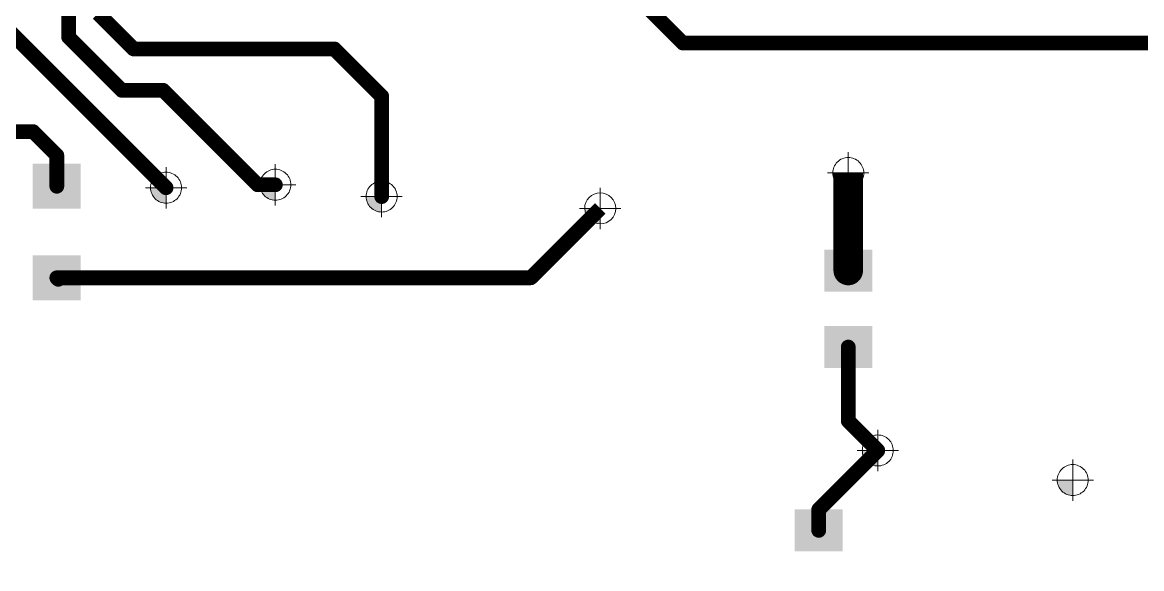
# Paper-space layout 'Лист1' of a CAD drawing. Header units: millimetres. Extents: x 0 to 420, y 0 to 297.
# Drawn here: x 130.97 to 149.92, y 192.59 to 201.84 of the extents above; entities that cross this region are included whole.
import ezdxf

# ---------------------------------------------------------------- set-up
doc = ezdxf.new("R2010")
doc.units = ezdxf.units.MM
for name, color, linetype in [('PDF _Геометрия', 7, 'Continuous'), ('PDF _Сплошная заливка', 7, 'Continuous'), ('TopLayer', 1, 'Continuous')]:
    doc.layers.add(name, color=color, linetype=linetype)

psp = doc.layouts.new('Лист1')

# ---------------------------------------------------------------- hatches: boundary and pattern name
h = psp.add_hatch()
h.set_pattern_fill('ANSI31', color=256)
h.set_pattern_definition([(45, (-1513.7564, -1178.5847), (-2.245064, 2.245064), [])])
h.paths.add_polyline_path([(148.383, 240.567), (148.383, 241.013), (148.329, 241.013), (148.329, 241.28), (149.383, 241.28), (149.383, 241.534), (148.329, 241.534), (148.329, 241.801), (148.383, 241.801), (148.383, 242.175), (148.258, 242.258), (147.733, 242.041), (147.121, 242.295), (147.052, 242.462), (146.927, 242.462), (146.801, 242.157), (146.955, 241.784), (146.355, 241.784, -0.109718), (146.383, 241.657, -0.109718), (146.355, 241.53), (146.955, 241.53), (146.737, 241.003), (146.21, 240.785), (146.21, 241.385, -0.222109), (145.956, 241.385), (145.956, 240.785), (145.583, 240.94), (145.21, 240.785), (145.21, 241.385, -0.222109), (144.956, 241.385), (144.956, 240.785), (144.583, 240.94), (144.21, 240.785), (144.21, 241.385, -0.222109), (143.956, 241.385), (143.956, 240.785), (143.43, 241.003), (143.212, 241.53), (143.812, 241.53, -0.109718), (143.783, 241.657, -0.109718), (143.812, 241.784), (143.212, 241.784), (143.366, 242.157), (143.212, 242.53), (143.812, 242.53, -0.109718), (143.783, 242.657, -0.109718), (143.812, 242.784), (143.212, 242.784), (143.326, 243.06), (143.312, 243.081), (143.171, 243.067), (142.996, 242.645), (142.383, 242.391), (141.987, 242.555), (141.837, 242.555), (141.837, 242.534), (140.783, 242.534), (140.783, 242.28), (141.837, 242.28), (141.837, 242.013), (141.783, 242.013), (141.783, 241.067), (141.783, 240.067), (141.783, 239.567), (140.812, 239.567), (140.783, 239.555), (140.583, 239.555), (140.583, 238.157), (141.982, 238.157), (141.982, 238.357), (141.993, 238.385), (141.993, 239.357), (148.173, 239.357), (148.173, 238.385), (148.185, 238.357), (148.185, 238.157), (149.583, 238.157), (149.583, 239.555), (149.383, 239.555), (149.355, 239.567), (148.383, 239.567)])
h.paths.add_polyline_path([(148.383, 245.747), (149.355, 245.747), (149.383, 245.759), (149.583, 245.759), (149.583, 245.901), (149.479, 245.97), (149.356, 245.919), (148.744, 246.173), (148.49, 246.785), (148.601, 247.053), (148.532, 247.157), (148.185, 247.157), (148.185, 246.957), (148.173, 246.928), (148.173, 245.957), (146.227, 245.957), (146.227, 245.903), (145.96, 245.903), (145.96, 246.957), (145.706, 246.957), (145.706, 245.903), (145.685, 245.903), (145.685, 245.753), (145.849, 245.357), (145.596, 244.745), (145.293, 244.619), (145.293, 244.494), (145.583, 244.374), (145.956, 244.529), (145.956, 243.929, -0.222109), (146.21, 243.929), (146.21, 244.529), (146.737, 244.31), (146.955, 243.784), (146.355, 243.784, -0.109718), (146.383, 243.657, -0.109718), (146.355, 243.53), (146.955, 243.53), (146.83, 243.227), (146.851, 243.194), (146.991, 243.206), (147.121, 243.519), (147.733, 243.773), (148.258, 243.555), (148.269, 243.556), (148.383, 243.639), (148.383, 244.567)])
h.paths.add_polyline_path([(144.117, 245.357), (144.323, 245.853), (144.254, 245.957), (141.993, 245.957), (141.993, 246.928), (141.982, 246.957), (141.982, 247.157), (140.583, 247.157), (140.583, 245.759), (140.783, 245.759), (140.812, 245.747), (141.783, 245.747), (141.783, 244.567), (141.783, 243.987), (141.887, 243.917), (142.383, 244.123), (142.996, 243.869), (143.054, 243.729), (143.189, 243.729), (143.43, 244.31), (143.956, 244.529), (143.956, 243.929, -0.222109), (144.21, 243.929), (144.21, 244.529), (144.583, 244.374), (144.774, 244.453), (144.774, 244.578), (144.371, 244.745)])
h.paths.add_polyline_path([(118.856, 180.54), (118.698, 180.922), (118.856, 181.305), (119.239, 181.464), (120.008, 181.464), (120.008, 181.651), (119.239, 181.651), (118.856, 181.81), (118.698, 182.192), (118.856, 182.575), (119.239, 182.734), (120.008, 182.734), (120.008, 182.921), (119.239, 182.921), (118.856, 183.08), (118.698, 183.462), (118.856, 183.845), (119.239, 184.004), (120.008, 184.004), (120.008, 184.191), (119.239, 184.191), (118.856, 184.35), (118.698, 184.732), (118.856, 185.115), (119.239, 185.274), (120.008, 185.274), (120.008, 185.461), (119.239, 185.461), (118.856, 185.62), (118.698, 186.002), (118.856, 186.385), (119.239, 186.544), (120.008, 186.544), (120.008, 186.731), (119.239, 186.731), (118.856, 186.89), (118.844, 186.921), (118.769, 186.921), (118.52, 187.024), (118.208, 187.336), (118.105, 187.585), (118.105, 189.085), (115.162, 189.085), (115.137, 188.96), (115.222, 188.925), (115.38, 188.542), (115.222, 188.16), (114.839, 188.001), (114.008, 188.001), (114.008, 187.872), (114.237, 187.872), (114.237, 187.272), (114.283, 187.272, -0.169966), (114.31, 187.304, -0.766507), (114.427, 187.272), (114.689, 187.272, -0.257933), (114.759, 187.399), (114.491, 187.399), (114.491, 187.872), (114.839, 187.872), (115.263, 187.696), (115.386, 187.399), (114.919, 187.399, -0.257933), (114.989, 187.272, -0.257916), (114.919, 187.145), (115.386, 187.145), (115.263, 186.848), (114.839, 186.673), (114.491, 186.673), (114.491, 187.145), (114.759, 187.145, -0.257916), (114.689, 187.272), (114.427, 187.272, -0.267396), (114.395, 187.218, -0.766507), (114.279, 187.25), (114.237, 187.25), (114.237, 186.673), (114.008, 186.673), (114.008, 186.544), (114.839, 186.544), (115.222, 186.385), (115.38, 186.002), (115.222, 185.62), (114.839, 185.461), (114.008, 185.461), (114.008, 185.274), (114.839, 185.274), (115.222, 185.115), (115.38, 184.732), (115.222, 184.35), (114.839, 184.191), (114.008, 184.191), (114.008, 184.004), (114.839, 184.004), (115.222, 183.845), (115.38, 183.462), (115.222, 183.08), (114.839, 182.921), (114.008, 182.921), (114.008, 182.734), (114.839, 182.734), (115.222, 182.575), (115.38, 182.192), (115.222, 181.81), (114.839, 181.651), (114.008, 181.651), (114.008, 181.464), (114.839, 181.464), (115.222, 181.305), (115.38, 180.922), (115.222, 180.54), (114.839, 180.381), (114.008, 180.381), (114.008, 180.194), (114.839, 180.194), (115.222, 180.035), (115.38, 179.652), (115.222, 179.27), (115.078, 179.21), (115.103, 179.085), (117.139, 179.085), (117.139, 179.54, -0.414214), (117.077, 179.602, -1), (117.202, 179.602, -0.414214), (117.139, 179.54), (117.139, 179.085), (118.976, 179.085), (119, 179.21), (118.856, 179.27), (118.698, 179.652), (118.856, 180.035), (119.227, 180.189), (119.227, 180.386)])
h.paths.add_polyline_path([(117.166, 181.326), (117.166, 181.926, -0.222109), (116.912, 181.926), (116.912, 181.326), (116.385, 181.544), (116.167, 182.07), (116.767, 182.07, -0.109718), (116.739, 182.197, -0.109718), (116.767, 182.324), (116.167, 182.324), (116.301, 182.647), (116.167, 182.97), (116.767, 182.97, -0.109718), (116.739, 183.097, -0.109718), (116.767, 183.224), (116.167, 183.224), (116.322, 183.597), (116.167, 183.97), (116.767, 183.97, -0.109718), (116.739, 184.097, -0.109718), (116.767, 184.224), (116.167, 184.224), (116.301, 184.547), (116.167, 184.87), (116.767, 184.87, -0.109718), (116.739, 184.997, -0.109718), (116.767, 185.124), (116.167, 185.124), (116.301, 185.447), (116.167, 185.77), (116.767, 185.77, -0.109718), (116.739, 185.897, -0.109718), (116.767, 186.024), (116.167, 186.024), (116.385, 186.551), (116.912, 186.769), (116.912, 186.169, -0.222109), (117.166, 186.169), (117.166, 186.769), (117.693, 186.551), (117.911, 186.024), (117.311, 186.024, -0.109718), (117.339, 185.897, -0.109718), (117.311, 185.77), (117.911, 185.77), (117.777, 185.447), (117.911, 185.124), (117.311, 185.124, -0.109718), (117.339, 184.997, -0.109718), (117.311, 184.87), (117.911, 184.87), (117.777, 184.547), (117.911, 184.224), (117.311, 184.224, -0.109718), (117.339, 184.097, -0.109718), (117.311, 183.97), (117.911, 183.97), (117.756, 183.597), (117.911, 183.224), (117.311, 183.224, -0.109718), (117.339, 183.097, -0.109718), (117.311, 182.97), (117.911, 182.97), (117.777, 182.647), (117.911, 182.324), (117.311, 182.324, -0.109718), (117.339, 182.197, -0.109718), (117.311, 182.07), (117.911, 182.07), (117.693, 181.544)], flags=16)
h.paths.add_polyline_path([(116.864, 182.197, -1), (117.214, 182.197, -1)], flags=0)
h.paths.add_polyline_path([(116.864, 183.097, -1), (117.214, 183.097, -1)], flags=0)
h.paths.add_polyline_path([(116.864, 184.097, -1), (117.214, 184.097, -1)], flags=0)
h.paths.add_polyline_path([(116.864, 184.997, -1), (117.214, 184.997, -1)], flags=0)
h.paths.add_polyline_path([(116.864, 185.897, -1), (117.214, 185.897, -1)], flags=0)
at = {"layer": 'PDF _Сплошная заливка', "transparency": 33554559}
for points in [[(144.694, 199.285, 0.198898), (144.771, 199.099), (144.771, 199.099, 0.198848), (144.956, 199.023), (144.956, 199.023), (144.956, 199.023), (144.956, 199.285), (144.956, 199.285)], [(133.144, 199.035, 0.198906), (133.221, 198.849), (133.221, 198.849, 0.19888), (133.406, 198.773), (133.406, 198.773), (133.406, 198.773), (133.406, 199.035), (133.406, 199.035)], [(134.994, 199.085, 0.198956), (135.071, 198.899), (135.071, 198.899, 0.19888), (135.256, 198.823), (135.256, 198.823), (135.256, 198.823), (135.256, 199.085), (135.256, 199.085)], [(136.794, 198.885, 0.198797), (136.871, 198.699), (136.871, 198.699, 0.198848), (137.056, 198.623), (137.056, 198.623), (137.056, 198.623), (137.056, 198.885), (137.056, 198.885)], [(140.494, 198.685, 0.19888), (140.571, 198.499), (140.571, 198.499, 0.198956), (140.756, 198.423), (140.756, 198.423), (140.756, 198.423), (140.756, 198.685), (140.756, 198.685)], [(145.194, 194.585, 0.414208), (145.456, 194.323), (145.456, 194.323), (145.456, 194.323), (145.456, 194.585), (145.456, 194.585)], [(148.494, 194.085, 0.414208), (148.756, 193.823), (148.756, 193.823), (148.756, 193.823), (148.756, 194.085), (148.756, 194.085)]]:
    psp.add_hatch(color=7, dxfattribs=at).paths.add_polyline_path(points)

# ---------------------------------------------------------------- linework, layer by layer
at = {"layer": 'PDF _Геометрия', "lineweight": 9}
for points in [[(145.219, 199.285, 0.414315), (144.956, 199.547, 0.414315), (144.694, 199.285, 0.414315), (144.956, 199.023, 0.414315)], [(133.669, 199.035, 0.414315), (133.406, 199.298, 0.414315), (133.144, 199.035, 0.414315), (133.406, 198.773, 0.414315)], [(135.519, 199.085, 0.414315), (135.256, 199.348, 0.414315), (134.994, 199.085, 0.414315), (135.256, 198.823, 0.414315)], [(137.319, 198.885, 0.414315), (137.056, 199.148, 0.414315), (136.794, 198.885, 0.414315), (137.056, 198.623, 0.414315)], [(141.019, 198.685, 0.414036), (140.756, 198.948, 0.413811), (140.494, 198.685, 0.413811), (140.756, 198.423, 0.414036)], [(145.719, 194.585, 0.414315), (145.456, 194.848, 0.414315), (145.194, 194.585, 0.414315), (145.456, 194.323, 0.414315)], [(149.019, 194.085, 0.414315), (148.757, 194.347, 0.414315), (148.494, 194.085, 0.414315), (148.757, 193.822, 0.414315)]]:
    psp.add_lwpolyline(points, format="xyb", close=True, dxfattribs=at)
for points in [[(144.956, 198.935), (144.956, 199.635)], [(133.406, 198.685), (133.406, 199.385)], [(135.256, 198.735), (135.256, 199.435)], [(137.056, 198.535), (137.056, 199.235)], [(145.306, 199.285), (144.607, 199.285)], [(133.756, 199.035), (133.057, 199.035)], [(135.606, 199.085), (134.907, 199.085)], [(140.756, 198.335), (140.756, 199.035)], [(137.406, 198.885), (136.706, 198.885)], [(141.107, 198.685), (140.406, 198.685)], [(145.456, 194.235), (145.456, 194.935)], [(145.806, 194.585), (145.106, 194.585)], [(148.757, 193.735), (148.757, 194.435)], [(149.107, 194.085), (148.407, 194.085)]]:
    psp.add_lwpolyline(points, dxfattribs=at)
at = {"layer": 'TopLayer', "lineweight": 20}
for points, const_width in [([(137.706, 205.935), (142.156, 201.485)], 0.25), ([(131.756, 201.585), (131.756, 202.985)], 0.25), ([(132.256, 201.985), (132.856, 201.385)], 0.25), ([(130.756, 201.685), (133.406, 199.035)], 0.25), ([(131.756, 201.585), (132.656, 200.685)], 0.25), ([(132.856, 201.385), (136.256, 201.385)], 0.25), ([(136.256, 201.385), (137.056, 200.585)], 0.25), ([(142.156, 201.485), (155.682, 201.485)], 0.25), ([(132.656, 200.685), (133.356, 200.685)], 0.25), ([(133.356, 200.685), (134.956, 199.085)], 0.25), ([(137.056, 198.885), (137.056, 200.585)], 0.25), ([(130.035, 199.985), (131.156, 199.985)], 0.25), ([(131.156, 199.985), (131.556, 199.585)], 0.25), ([(131.556, 199.06), (131.556, 199.585)], 0.25), ([(144.956, 197.633), (144.956, 199.285)], 0.5), ([(134.956, 199.085), (135.256, 199.085)], 0.25), ([(139.582, 197.51), (140.756, 198.685)], 0.25), ([(131.556, 197.51), (139.582, 197.51)], 0.25), ([(131.556, 197.51), (131.582, 197.485)], 0.25), ([(144.956, 195.085), (144.956, 196.337)], 0.25), ([(144.956, 195.085), (145.456, 194.585)], 0.25), ([(144.456, 193.585), (145.456, 194.585)], 0.25), ([(144.456, 193.233), (144.456, 193.585)], 0.25)]:
    psp.add_lwpolyline(points, dxfattribs=dict(at, const_width=const_width))
for points, const_width in [([(131.694, 201.585, 1), (131.819, 201.585, 1)], 0.125), ([(131.694, 201.585, 1), (131.819, 201.585, 1)], 0.125), ([(132.794, 201.385, 1), (132.919, 201.385, 1)], 0.125), ([(132.794, 201.385, 1), (132.919, 201.385, 1)], 0.125), ([(136.194, 201.385, 1), (136.319, 201.385, 1)], 0.125), ([(136.194, 201.385, 1), (136.319, 201.385, 1)], 0.125), ([(142.094, 201.485, 1), (142.219, 201.485, 1)], 0.125), ([(142.094, 201.485, 1), (142.219, 201.485, 1)], 0.125), ([(132.594, 200.685, 1), (132.719, 200.685, 1)], 0.125), ([(132.594, 200.685, 1), (132.719, 200.685, 1)], 0.125), ([(133.294, 200.685, 1), (133.419, 200.685, 1)], 0.125), ([(133.294, 200.685, 1), (133.419, 200.685, 1)], 0.125), ([(136.994, 200.585, 1), (137.119, 200.585, 1)], 0.125), ([(136.994, 200.585, 1), (137.119, 200.585, 1)], 0.125), ([(131.094, 199.985, 1), (131.219, 199.985, 1)], 0.125), ([(131.094, 199.985, 1), (131.219, 199.985, 1)], 0.125), ([(131.494, 199.585, 1), (131.619, 199.585, 1)], 0.125), ([(131.494, 199.585, 1), (131.619, 199.585, 1)], 0.125), ([(131.494, 199.06, 1), (131.619, 199.06, 1)], 0.125), ([(134.894, 199.085, 1), (135.019, 199.085, 1)], 0.125), ([(134.894, 199.085, 1), (135.019, 199.085, 1)], 0.125), ([(135.194, 199.085, 1), (135.319, 199.085, 1)], 0.125), ([(133.344, 199.035, 1), (133.469, 199.035, 1)], 0.125), ([(136.994, 198.885, 1), (137.119, 198.885, 1)], 0.125), ([(144.831, 197.633, 1), (145.081, 197.633, 1)], 0.25), ([(131.494, 197.51, 1), (131.619, 197.51, 1)], 0.125), ([(131.494, 197.51, 1), (131.619, 197.51, 1)], 0.125), ([(131.519, 197.485, 1), (131.644, 197.485, 1)], 0.125), ([(139.519, 197.51, 1), (139.644, 197.51, 1)], 0.125), ([(139.519, 197.51, 1), (139.644, 197.51, 1)], 0.125), ([(144.894, 196.337, 1), (145.019, 196.337, 1)], 0.125), ([(144.894, 195.085, 1), (145.019, 195.085, 1)], 0.125), ([(144.894, 195.085, 1), (145.019, 195.085, 1)], 0.125), ([(145.394, 194.585, 1), (145.519, 194.585, 1)], 0.125), ([(145.394, 194.585, 1), (145.519, 194.585, 1)], 0.125), ([(144.394, 193.585, 1), (144.519, 193.585, 1)], 0.125), ([(144.394, 193.585, 1), (144.519, 193.585, 1)], 0.125), ([(144.394, 193.233, 1), (144.519, 193.233, 1)], 0.125)]:
    psp.add_lwpolyline(points, format="xyb", close=True, dxfattribs=dict(at, const_width=const_width))
for points in [[(131.963, 198.679), (131.963, 199.441), (131.15, 198.679), (131.15, 199.441)], [(131.963, 197.129), (131.963, 197.891), (131.15, 197.129), (131.15, 197.891)], [(144.55, 197.988), (144.55, 197.277), (145.363, 197.988), (145.363, 197.277)], [(144.55, 196.693), (144.55, 195.982), (145.363, 196.693), (145.363, 195.982)], [(144.863, 192.877), (144.863, 193.588), (144.05, 192.877), (144.05, 193.588)]]:
    psp.add_solid(points, dxfattribs=at)

doc.saveas('drawing.dxf')
